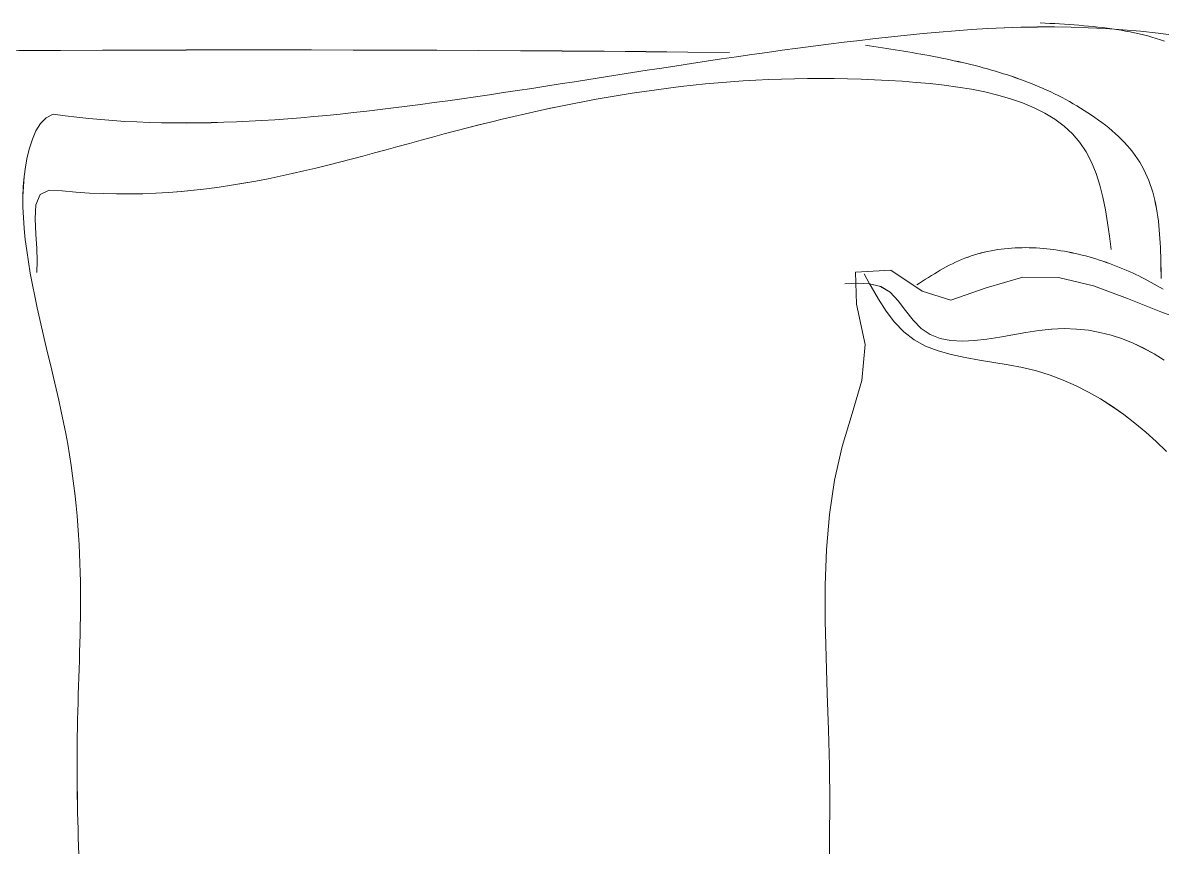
# Model space of a CAD drawing. Header units: centimetres. Extents: x 3695 to 5327, y 1631 to 2449.
# Drawn here: x 4770.4 to 4827, y 1856.4 to 1897.4 of the extents above; entities that cross this region are included whole.
import ezdxf

# ---------------------------------------------------------------- set-up
doc = ezdxf.new("R2010")
doc.units = ezdxf.units.CM
doc.layers.add('傢俱', color=7, linetype='Continuous', lineweight=15)

# ---------------------------------------------------------------- blocks, each defined once
blk = doc.blocks.new('沙發030')
for p, q in [((-67.645, -53.094), (-67.696, -54.866)), ((-67.696, -54.866), (-67.74, -56.648)), ((-30.364, -54.642), (-30.357, -55.062)), ((-30.357, -55.062), (-30.351, -55.481)), ((-30.351, -55.481), (-30.345, -55.901)), ((-30.345, -55.901), (-30.342, -56.32)), ((-67.74, -56.648), (-67.755, -58.442)), ((-30.342, -56.32), (-30.339, -56.739)), ((-30.339, -56.739), (-30.338, -57.158)), ((-30.338, -57.158), (-30.338, -57.577)), ((-30.338, -57.577), (-30.34, -57.997)), ((-30.34, -57.997), (-30.343, -58.415)), ((-67.755, -58.442), (-67.735, -60.245)), ((-30.348, -58.834), (-30.354, -59.253)), ((-30.343, -58.415), (-30.348, -58.834)), ((-30.354, -59.253), (-30.362, -59.672)), ((-30.362, -59.672), (-30.372, -60.09)), ((-67.735, -60.245), (-67.699, -62.052)), ((-30.383, -60.509), (-30.397, -60.927)), ((-30.372, -60.09), (-30.383, -60.509)), ((-30.397, -60.927), (-30.412, -61.346)), ((-30.412, -61.346), (-30.429, -61.764)), ((-67.699, -62.052), (-67.667, -63.857)), ((-30.447, -62.183), (-30.466, -62.602)), ((-30.429, -61.764), (-30.447, -62.183)), ((-30.466, -62.602), (-30.487, -63.021)), ((-30.507, -63.442), (-30.528, -63.864)), ((-30.487, -63.021), (-30.507, -63.442)), ((-67.667, -63.857), (-67.657, -65.655)), ((-30.528, -63.864), (-30.548, -64.288)), ((-30.548, -64.288), (-30.568, -64.713)), ((-30.587, -65.141), (-30.604, -65.57)), ((-30.568, -64.713), (-30.587, -65.141)), ((-67.657, -65.655), (-67.69, -67.438)), ((-30.604, -65.57), (-30.62, -66.003)), ((-30.62, -66.003), (-30.634, -66.438)), ((-30.634, -66.438), (-30.645, -66.876)), ((-30.654, -67.317), (-30.66, -67.762)), ((-30.645, -66.876), (-30.654, -67.317)), ((-67.69, -67.438), (-67.784, -69.201)), ((-30.66, -67.762), (-30.662, -68.211)), ((-30.662, -68.211), (-30.66, -68.664)), ((-30.66, -68.664), (-30.655, -69.122)), ((-67.784, -69.201), (-67.96, -70.938)), ((-30.655, -69.122), (-30.645, -69.584)), ((-30.645, -69.584), (-30.63, -70.051)), ((-30.63, -70.051), (-30.61, -70.523)), ((-30.61, -70.523), (-30.585, -71)), ((-67.96, -70.938), (-68.237, -72.644)), ((-30.585, -71), (-30.553, -71.483)), ((-30.553, -71.483), (-30.516, -71.972)), ((-30.516, -71.972), (-30.472, -72.468)), ((-30.472, -72.468), (-30.421, -72.969)), ((-68.237, -72.644), (-68.634, -74.311)), ((-30.421, -72.969), (-30.363, -73.478)), ((-30.363, -73.478), (-30.298, -73.993)), ((-84.754, -73.803), (-84.253, -74.303)), ((-30.298, -73.993), (-30.224, -74.515)), ((-84.253, -74.303), (-83.738, -74.783)), ((-68.634, -74.311), (-69.164, -75.937)), ((-30.224, -74.515), (-30.143, -75.045)), ((-83.738, -74.783), (-83.209, -75.241)), ((-83.209, -75.241), (-82.663, -75.676)), ((-30.143, -75.045), (-30.052, -75.583)), ((-82.663, -75.676), (-82.102, -76.085)), ((-30.052, -75.583), (-29.953, -76.129)), ((-82.102, -76.085), (-81.523, -76.467)), ((-81.523, -76.467), (-80.928, -76.82)), ((-69.164, -75.937), (-69.677, -77.581)), ((-29.953, -76.129), (-29.845, -76.682)), ((-80.928, -76.82), (-80.314, -77.142)), ((-29.845, -76.682), (-29.731, -77.242)), ((-80.314, -77.142), (-79.682, -77.433)), ((-79.682, -77.433), (-79.031, -77.689)), ((-69.677, -77.581), (-69.866, -79.36)), ((-29.731, -77.242), (-29.611, -77.808)), ((-79.031, -77.689), (-78.361, -77.909)), ((-78.361, -77.909), (-77.67, -78.092)), ((-77.67, -78.092), (-76.961, -78.242)), ((-29.611, -77.808), (-29.486, -78.379)), ((-84.715, -78.34), (-84.218, -78.658)), ((-84.218, -78.658), (-83.71, -78.947)), ((-76.961, -78.242), (-76.244, -78.371)), ((-76.244, -78.371), (-75.528, -78.496)), ((-75.528, -78.496), (-74.823, -78.63)), ((-74.823, -78.63), (-74.138, -78.788)), ((-29.486, -78.379), (-29.359, -78.954)), ((-83.71, -78.947), (-83.189, -79.206)), ((-83.189, -79.206), (-82.656, -79.431)), ((-74.138, -78.788), (-73.483, -78.986)), ((-73.483, -78.986), (-72.867, -79.238)), ((-72.867, -79.238), (-72.3, -79.559)), ((-29.359, -78.954), (-29.231, -79.531)), ((-82.656, -79.431), (-82.109, -79.622)), ((-82.109, -79.622), (-81.548, -79.775)), ((-81.548, -79.775), (-80.972, -79.889)), ((-78.508, -79.912), (-77.859, -79.823)), ((-77.859, -79.823), (-77.207, -79.719)), ((-77.207, -79.719), (-76.559, -79.615)), ((-76.559, -79.615), (-75.92, -79.526)), ((-75.92, -79.526), (-75.298, -79.466)), ((-75.298, -79.466), (-74.699, -79.449)), ((-74.699, -79.449), (-74.129, -79.491)), ((-74.129, -79.491), (-73.594, -79.605)), ((-73.594, -79.605), (-73.101, -79.807)), ((-73.101, -79.807), (-72.657, -80.111)), ((-72.3, -79.559), (-71.791, -79.963)), ((-69.866, -79.36), (-69.461, -81.368)), ((-29.231, -79.531), (-29.103, -80.111)), ((-84.586, -80.75), (-86.192, -80.134)), ((-80.972, -79.889), (-80.38, -79.961)), ((-80.38, -79.961), (-79.772, -79.989)), ((-79.772, -79.989), (-79.148, -79.972)), ((-79.148, -79.972), (-78.508, -79.912)), ((-72.657, -80.111), (-72.264, -80.527)), ((-71.791, -79.963), (-71.339, -80.448)), ((-29.103, -80.111), (-28.977, -80.691)), ((-82.946, -81.44), (-84.586, -80.75)), ((-72.264, -80.527), (-71.905, -81.015)), ((-71.339, -80.448), (-70.933, -80.999)), ((-70.933, -80.999), (-70.561, -81.599)), ((-28.977, -80.691), (-28.853, -81.272)), ((-81.263, -82.095), (-82.946, -81.44)), ((-74.165, -81.499), (-75.919, -82.085)), ((-72.737, -81.964), (-74.165, -81.499)), ((-71.905, -81.015), (-71.544, -81.508)), ((-71.544, -81.508), (-71.147, -81.937)), ((-69.461, -81.368), (-69.447, -82.97)), ((-28.853, -81.272), (-28.735, -81.852)), ((-84.729, -81.871), (-84.583, -81.96)), ((-84.583, -81.96), (-84.435, -82.048)), ((-84.435, -82.048), (-84.286, -82.134)), ((-84.286, -82.134), (-84.136, -82.22)), ((-79.533, -82.538), (-81.263, -82.095)), ((-75.919, -82.085), (-77.752, -82.588)), ((-71.202, -83.042), (-72.737, -81.964)), ((-71.147, -81.937), (-70.682, -82.235)), ((-70.561, -81.599), (-70.212, -82.232)), ((-28.735, -81.852), (-28.622, -82.429)), ((-84.631, -82.398), (-84.631, -82.622)), ((-84.631, -82.622), (-84.631, -82.844)), ((-84.136, -82.22), (-83.985, -82.304)), ((-83.985, -82.304), (-83.833, -82.386)), ((-83.833, -82.386), (-83.68, -82.467)), ((-83.68, -82.467), (-83.526, -82.547)), ((-83.526, -82.547), (-83.37, -82.625)), ((-83.37, -82.625), (-83.213, -82.701)), ((-83.213, -82.701), (-83.055, -82.776)), ((-77.752, -82.588), (-79.533, -82.538)), ((-73.212, -82.733), (-73.064, -82.644)), ((-73.064, -82.644), (-72.917, -82.554)), ((-72.917, -82.554), (-72.77, -82.464)), ((-72.77, -82.464), (-72.623, -82.373)), ((-72.623, -82.373), (-72.477, -82.282)), ((-70.682, -82.235), (-70.137, -82.379)), ((-70.212, -82.232), (-70.137, -82.379)), ((-70.137, -82.379), (-69.536, -82.415)), ((-70.137, -82.379), (-69.874, -82.882)), ((-69.536, -82.415), (-68.907, -82.398)), ((-28.622, -82.429), (-28.517, -83.005)), ((-84.631, -82.844), (-84.631, -83.067)), ((-84.631, -83.067), (-84.629, -83.29)), ((-83.055, -82.776), (-82.895, -82.85)), ((-82.895, -82.85), (-82.734, -82.921)), ((-82.734, -82.921), (-82.572, -82.991)), ((-82.572, -82.991), (-82.408, -83.059)), ((-82.408, -83.059), (-82.244, -83.125)), ((-82.244, -83.125), (-82.078, -83.19)), ((-82.078, -83.19), (-81.911, -83.252)), ((-81.911, -83.252), (-81.743, -83.313)), ((-74.264, -83.304), (-74.111, -83.229)), ((-74.111, -83.229), (-73.959, -83.152)), ((-73.959, -83.152), (-73.808, -83.072)), ((-73.808, -83.072), (-73.658, -82.99)), ((-73.658, -82.99), (-73.509, -82.906)), ((-73.509, -82.906), (-73.36, -82.82)), ((-73.36, -82.82), (-73.212, -82.733)), ((-69.447, -82.97), (-71.202, -83.042)), ((-28.517, -83.005), (-28.421, -83.576)), ((-84.629, -83.29), (-84.627, -83.511)), ((-84.627, -83.511), (-84.623, -83.733)), ((-84.623, -83.733), (-84.618, -83.953)), ((-81.743, -83.313), (-81.574, -83.371)), ((-81.574, -83.371), (-81.405, -83.427)), ((-81.405, -83.427), (-81.234, -83.481)), ((-81.234, -83.481), (-81.063, -83.534)), ((-81.063, -83.534), (-80.891, -83.583)), ((-80.891, -83.583), (-80.718, -83.631)), ((-80.718, -83.631), (-80.545, -83.676)), ((-80.545, -83.676), (-80.371, -83.719)), ((-80.371, -83.719), (-80.197, -83.76)), ((-80.197, -83.76), (-80.022, -83.798)), ((-80.022, -83.798), (-79.847, -83.833)), ((-79.847, -83.833), (-79.672, -83.866)), ((-75.863, -83.855), (-75.697, -83.817)), ((-75.697, -83.817), (-75.533, -83.775)), ((-75.533, -83.775), (-75.369, -83.729)), ((-75.369, -83.729), (-75.207, -83.68)), ((-75.207, -83.68), (-75.047, -83.626)), ((-75.047, -83.626), (-74.887, -83.569)), ((-74.887, -83.569), (-74.729, -83.508)), ((-74.729, -83.508), (-74.573, -83.443)), ((-74.573, -83.443), (-74.418, -83.375)), ((-74.418, -83.375), (-74.264, -83.304)), ((-28.767, -84.184), (-28.753, -83.604)), ((-28.421, -83.576), (-28.335, -84.143)), ((-84.618, -83.953), (-84.611, -84.173)), ((-84.611, -84.173), (-84.602, -84.392)), ((-84.602, -84.392), (-84.59, -84.609)), ((-82.175, -83.887), (-82.096, -84.55)), ((-79.672, -83.866), (-79.497, -83.897)), ((-79.497, -83.897), (-79.321, -83.924)), ((-79.321, -83.924), (-79.145, -83.95)), ((-79.145, -83.95), (-78.969, -83.972)), ((-78.969, -83.972), (-78.793, -83.992)), ((-78.793, -83.992), (-78.618, -84.008)), ((-78.618, -84.008), (-78.442, -84.022)), ((-78.442, -84.022), (-78.266, -84.033)), ((-78.266, -84.033), (-78.091, -84.041)), ((-78.091, -84.041), (-77.916, -84.046)), ((-77.916, -84.046), (-77.742, -84.048)), ((-77.742, -84.048), (-77.568, -84.047)), ((-77.568, -84.047), (-77.394, -84.043)), ((-77.394, -84.043), (-77.221, -84.035)), ((-77.221, -84.035), (-77.048, -84.025)), ((-77.048, -84.025), (-76.876, -84.011)), ((-76.876, -84.011), (-76.705, -83.993)), ((-76.705, -83.993), (-76.535, -83.973)), ((-76.535, -83.973), (-76.365, -83.949)), ((-76.365, -83.949), (-76.197, -83.921)), ((-76.197, -83.921), (-76.029, -83.89)), ((-76.029, -83.89), (-75.863, -83.855)), ((-28.765, -84.807), (-28.767, -84.184)), ((-28.335, -84.143), (-28.26, -84.704)), ((-84.59, -84.609), (-84.576, -84.826)), ((-84.576, -84.826), (-84.558, -85.041)), ((-82.096, -84.55), (-82.011, -85.207)), ((-28.734, -85.515), (-28.765, -84.807)), ((-28.26, -84.704), (-28.199, -85.258)), ((-84.558, -85.041), (-84.538, -85.254)), ((-84.538, -85.254), (-84.514, -85.466)), ((-84.514, -85.466), (-84.486, -85.677)), ((-82.011, -85.207), (-81.913, -85.854)), ((-28.704, -86.274), (-28.734, -85.515)), ((-28.199, -85.258), (-28.153, -85.805)), ((-84.486, -85.677), (-84.454, -85.885)), ((-84.454, -85.885), (-84.418, -86.092)), ((-84.418, -86.092), (-84.378, -86.296)), ((-81.913, -85.854), (-81.796, -86.486)), ((-28.153, -85.805), (-28.123, -86.344)), ((-84.378, -86.296), (-84.333, -86.498)), ((-84.333, -86.498), (-84.282, -86.698)), ((-81.796, -86.486), (-81.653, -87.097)), ((-28.754, -86.969), (-28.704, -86.274)), ((-28.123, -86.344), (-28.11, -86.873)), ((-84.282, -86.698), (-84.226, -86.896)), ((-84.226, -86.896), (-84.165, -87.091)), ((-84.165, -87.091), (-84.098, -87.283)), ((-81.653, -87.097), (-81.479, -87.681)), ((-28.967, -87.479), (-28.754, -86.969)), ((-28.11, -86.873), (-28.117, -87.392)), ((-84.098, -87.283), (-84.024, -87.472)), ((-84.024, -87.472), (-83.944, -87.659)), ((-83.944, -87.659), (-83.858, -87.843)), ((-81.479, -87.681), (-81.267, -88.235)), ((-39.1, -87.876), (-38.487, -87.785)), ((-38.487, -87.785), (-37.871, -87.704)), ((-37.871, -87.704), (-37.25, -87.631)), ((-37.25, -87.631), (-36.625, -87.569)), ((-36.625, -87.569), (-35.995, -87.518)), ((-35.995, -87.518), (-35.36, -87.479)), ((-35.36, -87.479), (-34.72, -87.451)), ((-34.72, -87.451), (-34.074, -87.436)), ((-34.074, -87.436), (-33.422, -87.435)), ((-33.422, -87.435), (-32.765, -87.447)), ((-32.765, -87.447), (-32.101, -87.474)), ((-32.101, -87.474), (-31.431, -87.516)), ((-31.431, -87.516), (-30.755, -87.575)), ((-30.755, -87.575), (-30.071, -87.649)), ((-30.071, -87.649), (-29.42, -87.69)), ((-29.42, -87.69), (-28.967, -87.479)), ((-28.117, -87.392), (-28.144, -87.899)), ((-83.858, -87.843), (-83.764, -88.023)), ((-83.764, -88.023), (-83.663, -88.2)), ((-83.663, -88.2), (-83.555, -88.374)), ((-81.267, -88.235), (-81.011, -88.752)), ((-42.108, -88.44), (-41.513, -88.315)), ((-41.513, -88.315), (-40.914, -88.195)), ((-40.914, -88.195), (-40.313, -88.081)), ((-40.313, -88.081), (-39.708, -87.975)), ((-39.708, -87.975), (-39.1, -87.876)), ((-28.144, -87.899), (-28.193, -88.394)), ((-83.555, -88.374), (-83.44, -88.544)), ((-83.44, -88.544), (-83.318, -88.711)), ((-83.318, -88.711), (-83.19, -88.874)), ((-83.19, -88.874), (-83.055, -89.035)), ((-81.011, -88.752), (-80.704, -89.228)), ((-44.465, -88.988), (-43.879, -88.845)), ((-43.879, -88.845), (-43.291, -88.706)), ((-43.291, -88.706), (-42.701, -88.571)), ((-42.701, -88.571), (-42.108, -88.44)), ((-28.265, -88.876), (-28.362, -89.344)), ((-28.193, -88.394), (-28.265, -88.876)), ((-83.055, -89.035), (-82.916, -89.192)), ((-82.916, -89.192), (-82.771, -89.345)), ((-82.771, -89.345), (-82.621, -89.495)), ((-82.621, -89.495), (-82.466, -89.643)), ((-80.704, -89.228), (-80.344, -89.66)), ((-46.794, -89.576), (-46.213, -89.427)), ((-46.213, -89.427), (-45.632, -89.279)), ((-45.632, -89.279), (-45.049, -89.132)), ((-45.049, -89.132), (-44.465, -88.988)), ((-28.362, -89.344), (-28.485, -89.796)), ((-82.466, -89.643), (-82.308, -89.786)), ((-82.308, -89.786), (-82.146, -89.927)), ((-82.146, -89.927), (-81.981, -90.065)), ((-81.981, -90.065), (-81.812, -90.199)), ((-80.344, -89.66), (-79.935, -90.05)), ((-79.935, -90.05), (-79.481, -90.402)), ((-49.109, -90.165), (-48.531, -90.02)), ((-48.531, -90.02), (-47.952, -89.873)), ((-47.952, -89.873), (-47.373, -89.725)), ((-47.373, -89.725), (-46.794, -89.576)), ((-28.485, -89.796), (-28.636, -90.232)), ((-81.812, -90.199), (-81.642, -90.33)), ((-81.642, -90.33), (-81.469, -90.458)), ((-81.469, -90.458), (-81.294, -90.583)), ((-81.294, -90.583), (-81.118, -90.705)), ((-79.481, -90.402), (-78.985, -90.716)), ((-51.425, -90.719), (-50.846, -90.585)), ((-50.846, -90.585), (-50.266, -90.448)), ((-50.266, -90.448), (-49.688, -90.308)), ((-49.688, -90.308), (-49.109, -90.165)), ((-28.636, -90.232), (-28.818, -90.648)), ((-81.118, -90.705), (-80.94, -90.823)), ((-80.94, -90.823), (-80.762, -90.939)), ((-80.762, -90.939), (-80.582, -91.052)), ((-80.582, -91.052), (-80.401, -91.162)), ((-80.401, -91.162), (-80.218, -91.269)), ((-78.985, -90.716), (-78.452, -90.996)), ((-78.452, -90.996), (-77.885, -91.244)), ((-53.753, -91.223), (-53.169, -91.102)), ((-53.169, -91.102), (-52.587, -90.978)), ((-52.587, -90.978), (-52.006, -90.85)), ((-52.006, -90.85), (-51.425, -90.719)), ((-43.95, -91.238), (-43.294, -91.183)), ((-43.294, -91.183), (-42.64, -91.133)), ((-42.64, -91.133), (-41.99, -91.087)), ((-41.99, -91.087), (-41.344, -91.046)), ((-41.344, -91.046), (-40.701, -91.01)), ((-40.701, -91.01), (-40.061, -90.979)), ((-40.061, -90.979), (-39.424, -90.954)), ((-39.424, -90.954), (-38.791, -90.935)), ((-38.791, -90.935), (-38.161, -90.921)), ((-38.161, -90.921), (-37.535, -90.914)), ((-37.535, -90.914), (-36.911, -90.913)), ((-36.911, -90.913), (-36.291, -90.918)), ((-36.291, -90.918), (-35.675, -90.93)), ((-35.675, -90.93), (-35.061, -90.949)), ((-35.061, -90.949), (-34.451, -90.975)), ((-34.451, -90.975), (-33.845, -91.008)), ((-33.845, -91.008), (-33.241, -91.049)), ((-33.241, -91.049), (-32.641, -91.097)), ((-32.641, -91.097), (-32.044, -91.153)), ((-32.044, -91.153), (-31.45, -91.218)), ((-29.043, -91.015), (-29.331, -91.293)), ((-28.818, -90.648), (-29.043, -91.015)), ((-80.218, -91.269), (-80.035, -91.373)), ((-80.035, -91.373), (-79.85, -91.475)), ((-79.85, -91.475), (-79.665, -91.574)), ((-79.665, -91.574), (-79.478, -91.67)), ((-79.478, -91.67), (-79.29, -91.764)), ((-79.29, -91.764), (-79.101, -91.855)), ((-77.885, -91.244), (-77.289, -91.462)), ((-77.289, -91.462), (-76.667, -91.652)), ((-76.667, -91.652), (-76.023, -91.817)), ((-57.289, -91.86), (-56.695, -91.765)), ((-56.695, -91.765), (-56.103, -91.665)), ((-56.103, -91.665), (-55.513, -91.561)), ((-55.513, -91.561), (-54.925, -91.452)), ((-54.925, -91.452), (-54.338, -91.339)), ((-54.338, -91.339), (-53.753, -91.223)), ((-49.323, -91.813), (-48.64, -91.73)), ((-48.64, -91.73), (-47.96, -91.65)), ((-47.96, -91.65), (-47.283, -91.572)), ((-47.283, -91.572), (-46.61, -91.498)), ((-46.61, -91.498), (-45.94, -91.427)), ((-45.94, -91.427), (-45.273, -91.36)), ((-45.273, -91.36), (-44.61, -91.297)), ((-44.61, -91.297), (-43.95, -91.238)), ((-31.45, -91.218), (-30.86, -91.29)), ((-30.86, -91.29), (-30.273, -91.372)), ((-30.273, -91.372), (-29.689, -91.461)), ((-29.331, -91.293), (-29.689, -91.461)), ((-79.101, -91.855), (-78.912, -91.944)), ((-78.912, -91.944), (-78.721, -92.031)), ((-78.721, -92.031), (-78.529, -92.115)), ((-78.529, -92.115), (-78.336, -92.197)), ((-78.336, -92.197), (-78.143, -92.276)), ((-78.143, -92.276), (-77.948, -92.354)), ((-76.023, -91.817), (-75.361, -91.96)), ((-75.361, -91.96), (-74.685, -92.082)), ((-74.685, -92.082), (-73.999, -92.186)), ((-73.999, -92.186), (-73.307, -92.274)), ((-73.307, -92.274), (-72.612, -92.349)), ((-61.523, -92.385), (-60.909, -92.327)), ((-60.909, -92.327), (-60.298, -92.262)), ((-60.298, -92.262), (-59.691, -92.192)), ((-59.691, -92.192), (-59.086, -92.117)), ((-59.086, -92.117), (-58.485, -92.037)), ((-58.485, -92.037), (-57.886, -91.951)), ((-57.886, -91.951), (-57.289, -91.86)), ((-53.495, -92.361), (-52.791, -92.265)), ((-52.791, -92.265), (-52.091, -92.171)), ((-52.091, -92.171), (-51.394, -92.078)), ((-51.394, -92.078), (-50.7, -91.988)), ((-50.7, -91.988), (-50.01, -91.899)), ((-50.01, -91.899), (-49.323, -91.813)), ((-77.948, -92.354), (-77.753, -92.429)), ((-77.753, -92.429), (-77.556, -92.503)), ((-77.556, -92.503), (-77.359, -92.574)), ((-77.359, -92.574), (-77.161, -92.643)), ((-77.161, -92.643), (-76.963, -92.711)), ((-76.963, -92.711), (-76.763, -92.777)), ((-76.763, -92.777), (-76.563, -92.84)), ((-76.563, -92.84), (-76.362, -92.903)), ((-76.362, -92.903), (-76.16, -92.963)), ((-72.612, -92.349), (-71.919, -92.413)), ((-71.919, -92.413), (-71.232, -92.468)), ((-71.232, -92.468), (-70.549, -92.514)), ((-70.549, -92.514), (-69.873, -92.553)), ((-69.873, -92.553), (-69.202, -92.583)), ((-69.202, -92.583), (-68.537, -92.606)), ((-68.537, -92.606), (-67.876, -92.621)), ((-67.876, -92.621), (-67.221, -92.628)), ((-67.221, -92.628), (-66.57, -92.628)), ((-66.57, -92.628), (-65.925, -92.621)), ((-65.925, -92.621), (-65.283, -92.607)), ((-65.283, -92.607), (-64.647, -92.587)), ((-64.647, -92.587), (-64.014, -92.559)), ((-64.014, -92.559), (-63.385, -92.525)), ((-63.385, -92.525), (-62.761, -92.484)), ((-62.761, -92.484), (-62.14, -92.438)), ((-62.14, -92.438), (-61.523, -92.385)), ((-57.789, -92.961), (-57.065, -92.86)), ((-57.065, -92.86), (-56.344, -92.758)), ((-56.344, -92.758), (-55.627, -92.658)), ((-55.627, -92.658), (-54.913, -92.558)), ((-54.913, -92.558), (-54.202, -92.459)), ((-54.202, -92.459), (-53.495, -92.361)), ((-76.16, -92.963), (-75.958, -93.022)), ((-75.958, -93.022), (-75.755, -93.079)), ((-75.755, -93.079), (-75.552, -93.135)), ((-75.552, -93.135), (-75.347, -93.19)), ((-75.347, -93.19), (-75.143, -93.243)), ((-75.143, -93.243), (-74.937, -93.294)), ((-74.937, -93.294), (-74.732, -93.345)), ((-74.732, -93.345), (-74.525, -93.394)), ((-74.525, -93.394), (-74.319, -93.442)), ((-74.319, -93.442), (-74.111, -93.489)), ((-62.207, -93.569), (-61.462, -93.469)), ((-61.462, -93.469), (-60.721, -93.368)), ((-60.721, -93.368), (-59.983, -93.267)), ((-59.983, -93.267), (-59.248, -93.165)), ((-59.248, -93.165), (-58.517, -93.063)), ((-58.517, -93.063), (-57.789, -92.961)), ((-74.111, -93.489), (-73.904, -93.535)), ((-73.904, -93.535), (-73.695, -93.58)), ((-73.695, -93.58), (-73.487, -93.624)), ((-73.487, -93.624), (-73.278, -93.667)), ((-73.278, -93.667), (-73.069, -93.709)), ((-73.069, -93.709), (-72.859, -93.751)), ((-72.859, -93.751), (-72.649, -93.791)), ((-72.649, -93.791), (-72.439, -93.831)), ((-72.439, -93.831), (-72.229, -93.871)), ((-72.229, -93.871), (-72.018, -93.91)), ((-72.018, -93.91), (-71.808, -93.948)), ((-71.808, -93.948), (-71.597, -93.986)), ((-71.597, -93.986), (-71.385, -94.024)), ((-71.385, -94.024), (-71.174, -94.061)), ((-65.983, -94.05), (-65.221, -93.957)), ((-65.221, -93.957), (-64.462, -93.862)), ((-64.462, -93.862), (-63.707, -93.766)), ((-63.707, -93.766), (-62.955, -93.668)), ((-62.955, -93.668), (-62.207, -93.569)), ((-85.556, -94.464), (-84.673, -94.595)), ((-84.987, -94.198), (-84.784, -94.273)), ((-84.784, -94.273), (-84.578, -94.343)), ((-84.673, -94.595), (-83.797, -94.706)), ((-84.578, -94.343), (-84.369, -94.41)), ((-84.369, -94.41), (-84.158, -94.472)), ((-84.158, -94.472), (-83.944, -94.531)), ((-83.944, -94.531), (-83.728, -94.587)), ((-83.728, -94.587), (-83.509, -94.638)), ((-71.415, -94.633), (-70.629, -94.559)), ((-71.174, -94.061), (-70.963, -94.098)), ((-70.963, -94.098), (-70.751, -94.134)), ((-70.751, -94.134), (-70.54, -94.171)), ((-70.629, -94.559), (-69.846, -94.481)), ((-70.54, -94.171), (-70.328, -94.208)), ((-70.328, -94.208), (-70.116, -94.244)), ((-69.846, -94.481), (-69.066, -94.4)), ((-69.066, -94.4), (-68.29, -94.316)), ((-68.29, -94.316), (-67.518, -94.23)), ((-67.518, -94.23), (-66.749, -94.141)), ((-66.749, -94.141), (-65.983, -94.05)), ((-83.797, -94.706), (-82.928, -94.798)), ((-83.509, -94.638), (-83.289, -94.687)), ((-83.289, -94.687), (-83.066, -94.733)), ((-83.066, -94.733), (-82.841, -94.775)), ((-82.928, -94.798), (-82.067, -94.871)), ((-82.841, -94.775), (-82.615, -94.815)), ((-82.615, -94.815), (-82.386, -94.853)), ((-82.386, -94.853), (-82.156, -94.887)), ((-82.156, -94.887), (-81.925, -94.92)), ((-82.067, -94.871), (-81.213, -94.928)), ((-81.925, -94.92), (-81.692, -94.951)), ((-81.692, -94.951), (-81.457, -94.979)), ((-81.457, -94.979), (-81.222, -95.006)), ((-81.222, -95.006), (-80.985, -95.031)), ((-81.213, -94.928), (-80.365, -94.968)), ((-80.985, -95.031), (-80.748, -95.055)), ((-80.748, -95.055), (-80.509, -95.077)), ((-80.509, -95.077), (-80.27, -95.098)), ((-80.365, -94.968), (-79.524, -94.993)), ((-80.27, -95.098), (-80.03, -95.119)), ((-80.03, -95.119), (-79.79, -95.138)), ((-79.79, -95.138), (-79.549, -95.157)), ((-79.549, -95.157), (-79.308, -95.175)), ((-79.524, -94.993), (-78.69, -95.004)), ((-78.69, -95.004), (-77.861, -95.002)), ((-77.861, -95.002), (-77.038, -94.987)), ((-77.038, -94.987), (-76.22, -94.962)), ((-76.22, -94.962), (-75.408, -94.927)), ((-75.408, -94.927), (-74.6, -94.882)), ((-74.6, -94.882), (-73.798, -94.829)), ((-73.798, -94.829), (-72.999, -94.77)), ((-72.999, -94.77), (-72.205, -94.704)), ((-72.205, -94.704), (-71.415, -94.633)), ((-79.308, -95.175), (-79.067, -95.193)), ((-79.067, -95.193), (-78.825, -95.211))]:
    blk.add_line(p, q)
blk.add_arc((-5.069, 2059.401), 2154.174, 268.449559, 271.987324)

msp = doc.modelspace()

# ---------------------------------------------------------------- linework, layer by layer
at = {"layer": '傢俱'}
for p, q in [((4820.012, 1897.188), (4819.189, 1897.16)), ((4820.84, 1897.203), (4820.012, 1897.188)), ((4821.675, 1897.206), (4820.84, 1897.203)), ((4821.214, 1897.399), (4820.972, 1897.413)), ((4821.456, 1897.385), (4821.214, 1897.399)), ((4821.697, 1897.37), (4821.456, 1897.385)), ((4822.516, 1897.195), (4821.675, 1897.206)), ((4821.938, 1897.355), (4821.697, 1897.37)), ((4822.179, 1897.34), (4821.938, 1897.355)), ((4822.419, 1897.323), (4822.179, 1897.34)), ((4822.658, 1897.306), (4822.419, 1897.323)), ((4823.364, 1897.168), (4822.516, 1897.195)), ((4822.897, 1897.287), (4822.658, 1897.306)), ((4823.135, 1897.268), (4822.897, 1897.287)), ((4823.372, 1897.246), (4823.135, 1897.268)), ((4824.219, 1897.126), (4823.364, 1897.168)), ((4823.608, 1897.223), (4823.372, 1897.246)), ((4823.843, 1897.199), (4823.608, 1897.223)), ((4824.076, 1897.172), (4823.843, 1897.199)), ((4824.308, 1897.143), (4824.076, 1897.172)), ((4812.787, 1896.628), (4812.006, 1896.537)), ((4813.573, 1896.715), (4812.787, 1896.628)), ((4814.362, 1896.799), (4813.573, 1896.715)), ((4815.154, 1896.877), (4814.362, 1896.799)), ((4815.952, 1896.95), (4815.154, 1896.877)), ((4816.753, 1897.015), (4815.952, 1896.95)), ((4817.56, 1897.073), (4816.753, 1897.015)), ((4818.372, 1897.121), (4817.56, 1897.073)), ((4819.189, 1897.16), (4818.372, 1897.121)), ((4825.082, 1897.066), (4824.219, 1897.126)), ((4824.539, 1897.112), (4824.308, 1897.143)), ((4824.768, 1897.078), (4824.539, 1897.112)), ((4824.995, 1897.042), (4824.768, 1897.078)), ((4825.22, 1897.003), (4824.995, 1897.042)), ((4825.951, 1896.988), (4825.082, 1897.066)), ((4825.444, 1896.961), (4825.22, 1897.003)), ((4825.665, 1896.916), (4825.444, 1896.961)), ((4825.885, 1896.868), (4825.665, 1896.916)), ((4826.102, 1896.816), (4825.885, 1896.868)), ((4826.829, 1896.892), (4825.951, 1896.988)), ((4826.316, 1896.76), (4826.102, 1896.816)), ((4826.529, 1896.701), (4826.316, 1896.76)), ((4826.738, 1896.638), (4826.529, 1896.701)), ((4826.946, 1896.571), (4826.738, 1896.638)), ((4827.715, 1896.775), (4826.829, 1896.892)), ((4808.151, 1896.044), (4807.39, 1895.938)), ((4808.915, 1896.147), (4808.151, 1896.044)), ((4809.682, 1896.248), (4808.915, 1896.147)), ((4810.453, 1896.347), (4809.682, 1896.248)), ((4811.228, 1896.443), (4810.453, 1896.347)), ((4812.006, 1896.537), (4811.228, 1896.443)), ((4812.493, 1896.272), (4812.28, 1896.305)), ((4812.705, 1896.239), (4812.493, 1896.272)), ((4812.917, 1896.206), (4812.705, 1896.239)), ((4813.129, 1896.172), (4812.917, 1896.206)), ((4813.341, 1896.139), (4813.129, 1896.172)), ((4813.553, 1896.105), (4813.341, 1896.139)), ((4813.765, 1896.071), (4813.553, 1896.105)), ((4813.976, 1896.036), (4813.765, 1896.071)), ((4814.188, 1896.001), (4813.976, 1896.036)), ((4827.15, 1896.499), (4826.946, 1896.571)), ((4804.383, 1895.502), (4803.64, 1895.39)), ((4805.129, 1895.613), (4804.383, 1895.502)), ((4805.88, 1895.723), (4805.129, 1895.613)), ((4806.633, 1895.831), (4805.88, 1895.723)), ((4807.39, 1895.938), (4806.633, 1895.831)), ((4814.399, 1895.966), (4814.188, 1896.001)), ((4814.61, 1895.93), (4814.399, 1895.966)), ((4814.82, 1895.893), (4814.61, 1895.93)), ((4815.031, 1895.856), (4814.82, 1895.893)), ((4815.241, 1895.818), (4815.031, 1895.856)), ((4815.451, 1895.779), (4815.241, 1895.818)), ((4815.661, 1895.739), (4815.451, 1895.779)), ((4815.87, 1895.699), (4815.661, 1895.739)), ((4816.079, 1895.657), (4815.87, 1895.699)), ((4816.287, 1895.615), (4816.079, 1895.657)), ((4816.495, 1895.571), (4816.287, 1895.615)), ((4816.702, 1895.526), (4816.495, 1895.571)), ((4816.91, 1895.48), (4816.702, 1895.526)), ((4817.116, 1895.433), (4816.91, 1895.48)), ((4800.702, 1894.936), (4799.976, 1894.822)), ((4801.431, 1895.05), (4800.702, 1894.936)), ((4802.164, 1895.164), (4801.431, 1895.05)), ((4802.9, 1895.277), (4802.164, 1895.164)), ((4803.64, 1895.39), (4802.9, 1895.277)), ((4817.322, 1895.385), (4817.116, 1895.433)), ((4817.528, 1895.335), (4817.322, 1895.385)), ((4817.733, 1895.284), (4817.528, 1895.335)), ((4817.937, 1895.232), (4817.733, 1895.284)), ((4818.141, 1895.178), (4817.937, 1895.232)), ((4818.344, 1895.122), (4818.141, 1895.178)), ((4818.547, 1895.065), (4818.344, 1895.122)), ((4818.749, 1895.006), (4818.547, 1895.065)), ((4818.95, 1894.945), (4818.749, 1895.006)), ((4819.15, 1894.883), (4818.95, 1894.945)), ((4797.106, 1894.373), (4796.397, 1894.262)), ((4797.818, 1894.484), (4797.106, 1894.373)), ((4798.534, 1894.596), (4797.818, 1894.484)), ((4799.253, 1894.709), (4798.534, 1894.596)), ((4799.976, 1894.822), (4799.253, 1894.709)), ((4804.334, 1894.37), (4803.718, 1894.307)), ((4804.954, 1894.426), (4804.334, 1894.37)), ((4805.578, 1894.477), (4804.954, 1894.426)), ((4806.206, 1894.521), (4805.578, 1894.477)), ((4806.838, 1894.559), (4806.206, 1894.521)), ((4807.474, 1894.59), (4806.838, 1894.559)), ((4808.115, 1894.614), (4807.474, 1894.59)), ((4808.761, 1894.632), (4808.115, 1894.614)), ((4809.411, 1894.642), (4808.761, 1894.632)), ((4810.067, 1894.645), (4809.411, 1894.642)), ((4810.727, 1894.641), (4810.067, 1894.645)), ((4811.393, 1894.629), (4810.727, 1894.641)), ((4812.064, 1894.61), (4811.393, 1894.629)), ((4812.741, 1894.582), (4812.064, 1894.61)), ((4813.424, 1894.547), (4812.741, 1894.582)), ((4814.113, 1894.503), (4813.424, 1894.547)), ((4814.807, 1894.45), (4814.113, 1894.503)), ((4815.502, 1894.387), (4814.807, 1894.45)), ((4816.196, 1894.31), (4815.502, 1894.387)), ((4819.35, 1894.818), (4819.15, 1894.883)), ((4819.549, 1894.752), (4819.35, 1894.818)), ((4819.748, 1894.684), (4819.549, 1894.752)), ((4819.945, 1894.614), (4819.748, 1894.684)), ((4820.142, 1894.542), (4819.945, 1894.614)), ((4820.337, 1894.467), (4820.142, 1894.542)), ((4820.532, 1894.391), (4820.337, 1894.467)), ((4820.726, 1894.312), (4820.532, 1894.391)), ((4793.595, 1893.836), (4792.903, 1893.734)), ((4794.291, 1893.94), (4793.595, 1893.836)), ((4794.99, 1894.046), (4794.291, 1893.94)), ((4795.692, 1894.153), (4794.99, 1894.046)), ((4796.397, 1894.262), (4795.692, 1894.153)), ((4800.088, 1893.814), (4799.493, 1893.714)), ((4800.686, 1893.909), (4800.088, 1893.814)), ((4801.286, 1893.999), (4800.686, 1893.909)), ((4801.889, 1894.085), (4801.286, 1893.999)), ((4802.496, 1894.164), (4801.889, 1894.085)), ((4803.105, 1894.238), (4802.496, 1894.164)), ((4803.718, 1894.307), (4803.105, 1894.238)), ((4816.884, 1894.217), (4816.196, 1894.31)), ((4817.561, 1894.106), (4816.884, 1894.217)), ((4818.225, 1893.974), (4817.561, 1894.106)), ((4818.872, 1893.819), (4818.225, 1893.974)), ((4819.497, 1893.639), (4818.872, 1893.819)), ((4820.92, 1894.231), (4820.726, 1894.312)), ((4821.112, 1894.148), (4820.92, 1894.231)), ((4821.303, 1894.062), (4821.112, 1894.148)), ((4821.493, 1893.974), (4821.303, 1894.062)), ((4821.683, 1893.883), (4821.493, 1893.974)), ((4821.871, 1893.79), (4821.683, 1893.883)), ((4822.058, 1893.694), (4821.871, 1893.79)), ((4789.493, 1893.263), (4788.821, 1893.178)), ((4790.169, 1893.352), (4789.493, 1893.263)), ((4790.847, 1893.443), (4790.169, 1893.352)), ((4791.529, 1893.538), (4790.847, 1893.443)), ((4792.215, 1893.635), (4791.529, 1893.538)), ((4792.903, 1893.734), (4792.215, 1893.635)), ((4797.136, 1893.267), (4796.551, 1893.145)), ((4797.722, 1893.385), (4797.136, 1893.267)), ((4798.31, 1893.499), (4797.722, 1893.385)), ((4798.901, 1893.609), (4798.31, 1893.499)), ((4799.493, 1893.714), (4798.901, 1893.609)), ((4820.097, 1893.431), (4819.497, 1893.639)), ((4820.668, 1893.192), (4820.097, 1893.431)), ((4822.244, 1893.595), (4822.058, 1893.694)), ((4822.429, 1893.494), (4822.244, 1893.595)), ((4822.613, 1893.39), (4822.429, 1893.494)), ((4822.796, 1893.283), (4822.613, 1893.39)), ((4822.978, 1893.173), (4822.796, 1893.283)), ((4771.265, 1892.411), (4771.548, 1892.693)), ((4771.548, 1892.693), (4771.903, 1892.868)), ((4772.489, 1892.787), (4771.903, 1892.868)), ((4773.077, 1892.716), (4772.489, 1892.787)), ((4773.668, 1892.653), (4773.077, 1892.716)), ((4774.263, 1892.598), (4773.668, 1892.653)), ((4783.564, 1892.641), (4782.921, 1892.595)), ((4784.209, 1892.692), (4783.564, 1892.641)), ((4784.858, 1892.749), (4784.209, 1892.692)), ((4785.511, 1892.81), (4784.858, 1892.749)), ((4786.166, 1892.875), (4785.511, 1892.81)), ((4786.825, 1892.945), (4786.166, 1892.875)), ((4787.487, 1893.019), (4786.825, 1892.945)), ((4788.153, 1893.097), (4787.487, 1893.019)), ((4788.821, 1893.178), (4788.153, 1893.097)), ((4794.806, 1892.755), (4794.227, 1892.618)), ((4795.387, 1892.889), (4794.806, 1892.755)), ((4795.968, 1893.019), (4795.387, 1892.889)), ((4796.551, 1893.145), (4795.968, 1893.019)), ((4821.205, 1892.921), (4820.668, 1893.192)), ((4821.706, 1892.614), (4821.205, 1892.921)), ((4823.158, 1893.06), (4822.978, 1893.173)), ((4823.338, 1892.944), (4823.158, 1893.06)), ((4823.516, 1892.825), (4823.338, 1892.944)), ((4823.692, 1892.703), (4823.516, 1892.825)), ((4823.867, 1892.578), (4823.692, 1892.703)), ((4771.045, 1892.041), (4771.265, 1892.411)), ((4774.861, 1892.551), (4774.263, 1892.598)), ((4775.462, 1892.513), (4774.861, 1892.551)), ((4776.066, 1892.482), (4775.462, 1892.513)), ((4776.673, 1892.458), (4776.066, 1892.482)), ((4777.283, 1892.442), (4776.673, 1892.458)), ((4777.897, 1892.433), (4777.283, 1892.442)), ((4778.514, 1892.431), (4777.897, 1892.433)), ((4779.134, 1892.436), (4778.514, 1892.431)), ((4779.757, 1892.447), (4779.134, 1892.436)), ((4780.383, 1892.465), (4779.757, 1892.447)), ((4781.013, 1892.489), (4780.383, 1892.465)), ((4781.646, 1892.518), (4781.013, 1892.489)), ((4782.282, 1892.554), (4781.646, 1892.518)), ((4782.921, 1892.595), (4782.282, 1892.554)), ((4792.494, 1892.188), (4791.918, 1892.038)), ((4793.071, 1892.334), (4792.494, 1892.188)), ((4793.649, 1892.478), (4793.071, 1892.334)), ((4794.227, 1892.618), (4793.649, 1892.478)), ((4822.166, 1892.271), (4821.706, 1892.614)), ((4822.581, 1891.887), (4822.166, 1892.271)), ((4824.04, 1892.45), (4823.867, 1892.578)), ((4824.211, 1892.318), (4824.04, 1892.45)), ((4824.378, 1892.183), (4824.211, 1892.318)), ((4824.543, 1892.045), (4824.378, 1892.183)), ((4770.727, 1891.183), (4770.87, 1891.622)), ((4770.87, 1891.622), (4771.045, 1892.041)), ((4790.19, 1891.575), (4789.613, 1891.418)), ((4790.766, 1891.732), (4790.19, 1891.575)), ((4791.342, 1891.886), (4790.766, 1891.732)), ((4791.918, 1892.038), (4791.342, 1891.886)), ((4822.948, 1891.461), (4822.581, 1891.887)), ((4824.703, 1891.904), (4824.543, 1892.045)), ((4824.86, 1891.759), (4824.703, 1891.904)), ((4825.012, 1891.611), (4824.86, 1891.759)), ((4825.16, 1891.46), (4825.012, 1891.611)), ((4770.611, 1890.729), (4770.727, 1891.183)), ((4787.88, 1890.944), (4787.299, 1890.788)), ((4788.459, 1891.101), (4787.88, 1890.944)), ((4789.036, 1891.26), (4788.459, 1891.101)), ((4789.613, 1891.418), (4789.036, 1891.26)), ((4823.262, 1890.99), (4822.948, 1891.461)), ((4823.527, 1890.477), (4823.262, 1890.99)), ((4825.302, 1891.306), (4825.16, 1891.46)), ((4825.439, 1891.148), (4825.302, 1891.306)), ((4825.57, 1890.986), (4825.439, 1891.148)), ((4825.695, 1890.821), (4825.57, 1890.986)), ((4770.521, 1890.26), (4770.611, 1890.729)), ((4786.134, 1890.482), (4785.548, 1890.333)), ((4786.718, 1890.633), (4786.134, 1890.482)), ((4787.299, 1890.788), (4786.718, 1890.633)), ((4823.748, 1889.927), (4823.527, 1890.477)), ((4825.813, 1890.653), (4825.695, 1890.821)), ((4825.923, 1890.481), (4825.813, 1890.653)), ((4826.027, 1890.305), (4825.923, 1890.481)), ((4770.457, 1889.777), (4770.521, 1890.26)), ((4783.776, 1889.913), (4783.18, 1889.783)), ((4784.37, 1890.048), (4783.776, 1889.913)), ((4784.96, 1890.188), (4784.37, 1890.048)), ((4785.548, 1890.333), (4784.96, 1890.188)), ((4823.932, 1889.345), (4823.748, 1889.927)), ((4826.123, 1890.127), (4826.027, 1890.305)), ((4826.213, 1889.945), (4826.123, 1890.127)), ((4826.296, 1889.759), (4826.213, 1889.945)), ((4770.397, 1888.773), (4770.416, 1889.281)), ((4770.416, 1889.281), (4770.457, 1889.777)), ((4780.145, 1889.243), (4779.526, 1889.161)), ((4780.76, 1889.335), (4780.145, 1889.243)), ((4781.371, 1889.435), (4780.76, 1889.335)), ((4781.978, 1889.544), (4781.371, 1889.435)), ((4782.581, 1889.66), (4781.978, 1889.544)), ((4783.18, 1889.783), (4782.581, 1889.66)), ((4824.084, 1888.737), (4823.932, 1889.345)), ((4826.372, 1889.571), (4826.296, 1889.759)), ((4826.443, 1889.38), (4826.372, 1889.571)), ((4826.507, 1889.186), (4826.443, 1889.38)), ((4770.399, 1888.254), (4770.397, 1888.773)), ((4771.246, 1888.875), (4771.042, 1888.361)), ((4771.695, 1889.092), (4771.246, 1888.875)), ((4772.347, 1889.062), (4771.695, 1889.092)), ((4773.032, 1888.999), (4772.347, 1889.062)), ((4773.709, 1888.951), (4773.032, 1888.999)), ((4774.38, 1888.92), (4773.709, 1888.951)), ((4775.044, 1888.904), (4774.38, 1888.92)), ((4775.701, 1888.902), (4775.044, 1888.904)), ((4776.353, 1888.914), (4775.701, 1888.902)), ((4776.998, 1888.939), (4776.353, 1888.914)), ((4777.638, 1888.977), (4776.998, 1888.939)), ((4778.272, 1889.027), (4777.638, 1888.977)), ((4778.901, 1889.089), (4778.272, 1889.027)), ((4779.526, 1889.161), (4778.901, 1889.089)), ((4824.211, 1888.107), (4824.084, 1888.737)), ((4826.566, 1888.989), (4826.507, 1889.186)), ((4826.62, 1888.79), (4826.566, 1888.989)), ((4826.669, 1888.589), (4826.62, 1888.79)), ((4770.42, 1887.726), (4770.399, 1888.254)), ((4771.042, 1888.361), (4771.003, 1887.665)), ((4824.32, 1887.462), (4824.211, 1888.107)), ((4826.713, 1888.385), (4826.669, 1888.589)), ((4826.752, 1888.179), (4826.713, 1888.385)), ((4826.787, 1887.971), (4826.752, 1888.179)), ((4770.459, 1887.188), (4770.42, 1887.726)), ((4771.003, 1887.665), (4771.045, 1886.907)), ((4826.818, 1887.761), (4826.787, 1887.971)), ((4826.846, 1887.55), (4826.818, 1887.761)), ((4826.87, 1887.336), (4826.846, 1887.55)), ((4770.514, 1886.641), (4770.459, 1887.188)), ((4824.416, 1886.806), (4824.32, 1887.462)), ((4826.89, 1887.122), (4826.87, 1887.336)), ((4826.908, 1886.906), (4826.89, 1887.122)), ((4770.584, 1886.088), (4770.514, 1886.641)), ((4771.045, 1886.907), (4771.088, 1886.199)), ((4824.506, 1886.144), (4824.416, 1886.806)), ((4826.923, 1886.688), (4826.908, 1886.906)), ((4826.936, 1886.47), (4826.923, 1886.688)), ((4826.947, 1886.25), (4826.936, 1886.47)), ((4770.668, 1885.528), (4770.584, 1886.088)), ((4771.088, 1886.199), (4771.099, 1885.576)), ((4817.703, 1885.876), (4817.542, 1885.824)), ((4817.865, 1885.925), (4817.703, 1885.876)), ((4818.029, 1885.969), (4817.865, 1885.925)), ((4818.194, 1886.01), (4818.029, 1885.969)), ((4818.36, 1886.048), (4818.194, 1886.01)), ((4818.527, 1886.082), (4818.36, 1886.048)), ((4818.695, 1886.112), (4818.527, 1886.082)), ((4818.865, 1886.139), (4818.695, 1886.112)), ((4819.035, 1886.162), (4818.865, 1886.139)), ((4819.205, 1886.182), (4819.035, 1886.162)), ((4819.377, 1886.199), (4819.205, 1886.182)), ((4819.549, 1886.213), (4819.377, 1886.199)), ((4819.722, 1886.223), (4819.549, 1886.213)), ((4819.896, 1886.23), (4819.722, 1886.223)), ((4820.07, 1886.234), (4819.896, 1886.23)), ((4820.244, 1886.235), (4820.07, 1886.234)), ((4820.419, 1886.233), (4820.244, 1886.235)), ((4820.595, 1886.227), (4820.419, 1886.233)), ((4820.77, 1886.219), (4820.595, 1886.227)), ((4820.946, 1886.208), (4820.77, 1886.219)), ((4821.122, 1886.194), (4820.946, 1886.208)), ((4821.298, 1886.177), (4821.122, 1886.194)), ((4821.475, 1886.158), (4821.298, 1886.177)), ((4821.651, 1886.136), (4821.475, 1886.158)), ((4821.827, 1886.111), (4821.651, 1886.136)), ((4822.003, 1886.083), (4821.827, 1886.111)), ((4822.179, 1886.053), (4822.003, 1886.083)), ((4822.354, 1886.02), (4822.179, 1886.053)), ((4822.529, 1885.985), (4822.354, 1886.02)), ((4822.704, 1885.947), (4822.529, 1885.985)), ((4822.879, 1885.907), (4822.704, 1885.947)), ((4823.053, 1885.865), (4822.879, 1885.907)), ((4823.226, 1885.82), (4823.053, 1885.865)), ((4826.956, 1886.03), (4826.947, 1886.25)), ((4826.963, 1885.809), (4826.956, 1886.03)), ((4770.763, 1884.963), (4770.668, 1885.528)), ((4771.099, 1885.576), (4771.094, 1884.996)), ((4816.302, 1885.276), (4816.153, 1885.194)), ((4816.453, 1885.356), (4816.302, 1885.276)), ((4816.604, 1885.433), (4816.453, 1885.356)), ((4816.757, 1885.507), (4816.604, 1885.433)), ((4816.911, 1885.578), (4816.757, 1885.507)), ((4817.067, 1885.645), (4816.911, 1885.578)), ((4817.224, 1885.709), (4817.067, 1885.645)), ((4817.382, 1885.768), (4817.224, 1885.709)), ((4817.542, 1885.824), (4817.382, 1885.768)), ((4823.399, 1885.773), (4823.226, 1885.82)), ((4823.571, 1885.724), (4823.399, 1885.773)), ((4823.742, 1885.672), (4823.571, 1885.724)), ((4823.913, 1885.619), (4823.742, 1885.672)), ((4824.083, 1885.563), (4823.913, 1885.619)), ((4824.252, 1885.505), (4824.083, 1885.563)), ((4824.419, 1885.446), (4824.252, 1885.505)), ((4824.586, 1885.384), (4824.419, 1885.446)), ((4824.752, 1885.32), (4824.586, 1885.384)), ((4824.917, 1885.255), (4824.752, 1885.32)), ((4826.969, 1885.587), (4826.963, 1885.809)), ((4826.974, 1885.364), (4826.969, 1885.587)), ((4826.978, 1885.142), (4826.974, 1885.364)), ((4770.868, 1884.393), (4770.763, 1884.963)), ((4811.794, 1885.021), (4813.547, 1885.122)), ((4811.834, 1883.42), (4811.794, 1885.021)), ((4812.493, 1884.441), (4812.223, 1884.94)), ((4813.547, 1885.122), (4815.1, 1884.069)), ((4815.416, 1884.754), (4815.27, 1884.662)), ((4815.562, 1884.845), (4815.416, 1884.754)), ((4815.709, 1884.935), (4815.562, 1884.845)), ((4815.856, 1885.023), (4815.709, 1884.935)), ((4816.004, 1885.109), (4815.856, 1885.023)), ((4816.153, 1885.194), (4816.004, 1885.109)), ((4818.28, 1884.241), (4820.104, 1884.773)), ((4820.104, 1884.773), (4821.886, 1884.753)), ((4821.886, 1884.753), (4823.623, 1884.338)), ((4825.08, 1885.188), (4824.917, 1885.255)), ((4825.242, 1885.119), (4825.08, 1885.188)), ((4825.403, 1885.048), (4825.242, 1885.119)), ((4825.562, 1884.976), (4825.403, 1885.048)), ((4825.72, 1884.902), (4825.562, 1884.976)), ((4825.877, 1884.826), (4825.72, 1884.902)), ((4826.033, 1884.749), (4825.877, 1884.826)), ((4826.188, 1884.671), (4826.033, 1884.749)), ((4826.981, 1884.919), (4826.978, 1885.142)), ((4826.985, 1884.696), (4826.981, 1884.919)), ((4770.983, 1883.82), (4770.868, 1884.393)), ((4811.891, 1884.468), (4811.263, 1884.441)), ((4812.493, 1884.441), (4811.891, 1884.468)), ((4812.571, 1884.296), (4812.493, 1884.441)), ((4813.04, 1884.306), (4812.493, 1884.441)), ((4812.93, 1883.669), (4812.571, 1884.296)), ((4813.511, 1884.016), (4813.04, 1884.306)), ((4814.979, 1884.476), (4814.834, 1884.383)), ((4815.125, 1884.569), (4814.979, 1884.476)), ((4815.27, 1884.662), (4815.125, 1884.569)), ((4816.534, 1883.627), (4818.28, 1884.241)), ((4823.623, 1884.338), (4825.316, 1883.71)), ((4826.341, 1884.59), (4826.188, 1884.671)), ((4826.493, 1884.509), (4826.341, 1884.59)), ((4826.644, 1884.426), (4826.493, 1884.509)), ((4826.795, 1884.342), (4826.644, 1884.426)), ((4826.944, 1884.257), (4826.795, 1884.342)), ((4827.092, 1884.17), (4826.944, 1884.257)), ((4771.105, 1883.244), (4770.983, 1883.82)), ((4813.312, 1883.075), (4812.93, 1883.669)), ((4813.914, 1883.593), (4813.511, 1884.016)), ((4814.283, 1883.107), (4813.914, 1883.593)), ((4815.1, 1884.069), (4816.534, 1883.627)), ((4825.316, 1883.71), (4826.967, 1883.047)), ((4771.233, 1882.666), (4771.105, 1883.244)), ((4812.271, 1881.418), (4811.834, 1883.42)), ((4813.727, 1882.531), (4813.312, 1883.075)), ((4814.65, 1882.624), (4814.283, 1883.107)), ((4826.967, 1883.047), (4828.582, 1882.457)), ((4771.366, 1882.087), (4771.233, 1882.666)), ((4814.186, 1882.053), (4813.727, 1882.531)), ((4815.049, 1882.215), (4814.65, 1882.624)), ((4771.501, 1881.509), (4771.366, 1882.087)), ((4814.702, 1881.657), (4814.186, 1882.053)), ((4815.499, 1881.918), (4815.049, 1882.215)), ((4815.995, 1881.724), (4815.499, 1881.918)), ((4819.605, 1881.897), (4818.959, 1881.782)), ((4820.255, 1882.011), (4819.605, 1881.897)), ((4820.903, 1882.111), (4820.255, 1882.011)), ((4821.542, 1882.181), (4820.903, 1882.111)), ((4822.166, 1882.208), (4821.542, 1882.181)), ((4822.774, 1882.19), (4822.166, 1882.208)), ((4823.367, 1882.127), (4822.774, 1882.19)), ((4823.945, 1882.023), (4823.367, 1882.127)), ((4824.508, 1881.879), (4823.945, 1882.023)), ((4825.058, 1881.697), (4824.508, 1881.879)), ((4771.639, 1880.932), (4771.501, 1881.509)), ((4812.111, 1879.637), (4812.271, 1881.418)), ((4815.273, 1881.346), (4814.702, 1881.657)), ((4815.893, 1881.104), (4815.273, 1881.346)), ((4816.531, 1881.618), (4815.995, 1881.724)), ((4817.102, 1881.586), (4816.531, 1881.618)), ((4817.701, 1881.612), (4817.102, 1881.586)), ((4818.322, 1881.683), (4817.701, 1881.612)), ((4818.959, 1881.782), (4818.322, 1881.683)), ((4825.595, 1881.48), (4825.058, 1881.697)), ((4826.12, 1881.23), (4825.595, 1881.48)), ((4771.776, 1880.356), (4771.639, 1880.932)), ((4816.552, 1880.916), (4815.893, 1881.104)), ((4817.239, 1880.769), (4816.552, 1880.916)), ((4817.947, 1880.646), (4817.239, 1880.769)), ((4826.633, 1880.949), (4826.12, 1881.23)), ((4827.134, 1880.639), (4826.633, 1880.949)), ((4771.912, 1879.784), (4771.776, 1880.356)), ((4818.664, 1880.533), (4817.947, 1880.646)), ((4819.383, 1880.416), (4818.664, 1880.533)), ((4820.094, 1880.278), (4819.383, 1880.416)), ((4820.788, 1880.106), (4820.094, 1880.278)), ((4772.046, 1879.215), (4771.912, 1879.784)), ((4811.625, 1877.985), (4812.111, 1879.637)), ((4821.462, 1879.896), (4820.788, 1880.106)), ((4822.117, 1879.651), (4821.462, 1879.896)), ((4822.754, 1879.371), (4822.117, 1879.651)), ((4772.175, 1878.651), (4772.046, 1879.215)), ((4823.373, 1879.058), (4822.754, 1879.371)), ((4823.974, 1878.715), (4823.373, 1879.058)), ((4772.299, 1878.093), (4772.175, 1878.651)), ((4824.558, 1878.342), (4823.974, 1878.715)), ((4772.416, 1877.542), (4772.299, 1878.093)), ((4811.121, 1876.35), (4811.625, 1877.985)), ((4825.126, 1877.942), (4824.558, 1878.342)), ((4825.679, 1877.517), (4825.126, 1877.942)), ((4772.524, 1876.998), (4772.416, 1877.542)), ((4826.216, 1877.067), (4825.679, 1877.517)), ((4772.623, 1876.461), (4772.524, 1876.998)), ((4826.738, 1876.595), (4826.216, 1877.067)), ((4772.713, 1875.933), (4772.623, 1876.461)), ((4810.751, 1874.677), (4811.121, 1876.35)), ((4827.247, 1876.103), (4826.738, 1876.595)), ((4772.795, 1875.411), (4772.713, 1875.933)), ((4772.869, 1874.897), (4772.795, 1875.411)), ((4772.935, 1874.39), (4772.869, 1874.897)), ((4810.502, 1872.967), (4810.751, 1874.677)), ((4772.994, 1873.889), (4772.935, 1874.39)), ((4773.046, 1873.395), (4772.994, 1873.889)), ((4773.091, 1872.906), (4773.046, 1873.395)), ((4773.13, 1872.424), (4773.091, 1872.906)), ((4810.354, 1871.227), (4810.502, 1872.967)), ((4773.163, 1871.947), (4773.13, 1872.424)), ((4773.191, 1871.475), (4773.163, 1871.947)), ((4773.213, 1871.008), (4773.191, 1871.475)), ((4810.288, 1869.463), (4810.354, 1871.227)), ((4773.231, 1870.547), (4773.213, 1871.008)), ((4773.244, 1870.089), (4773.231, 1870.547)), ((4773.253, 1869.636), (4773.244, 1870.089)), ((4773.258, 1869.188), (4773.253, 1869.636)), ((4810.284, 1867.679), (4810.288, 1869.463)), ((4773.259, 1868.742), (4773.258, 1869.188)), ((4773.253, 1867.863), (4773.258, 1868.301)), ((4773.258, 1868.301), (4773.259, 1868.742)), ((4773.247, 1867.427), (4773.253, 1867.863)), ((4773.238, 1866.995), (4773.247, 1867.427)), ((4810.323, 1865.883), (4810.284, 1867.679)), ((4773.227, 1866.565), (4773.238, 1866.995)), ((4773.203, 1865.712), (4773.215, 1866.137)), ((4773.215, 1866.137), (4773.227, 1866.565)), ((4773.189, 1865.288), (4773.203, 1865.712)), ((4810.385, 1864.078), (4810.323, 1865.883)), ((4773.175, 1864.866), (4773.189, 1865.288)), ((4773.148, 1864.024), (4773.161, 1864.444)), ((4773.161, 1864.444), (4773.175, 1864.866)), ((4773.135, 1863.605), (4773.148, 1864.024)), ((4810.45, 1862.272), (4810.385, 1864.078)), ((4773.114, 1862.768), (4773.124, 1863.186)), ((4773.124, 1863.186), (4773.135, 1863.605)), ((4773.105, 1862.349), (4773.114, 1862.768)), ((4773.099, 1861.931), (4773.105, 1862.349)), ((4810.499, 1860.469), (4810.45, 1862.272)), ((4773.091, 1861.093), (4773.094, 1861.512)), ((4773.094, 1861.512), (4773.099, 1861.931)), ((4773.09, 1860.675), (4773.091, 1861.093)), ((4773.09, 1860.256), (4773.09, 1860.675)), ((4810.514, 1858.675), (4810.499, 1860.469)), ((4773.093, 1859.837), (4773.09, 1860.256)), ((4773.096, 1859.418), (4773.093, 1859.837)), ((4773.101, 1858.999), (4773.096, 1859.418)), ((4773.108, 1858.58), (4773.101, 1858.999)), ((4810.498, 1856.893), (4810.514, 1858.675)), ((4773.116, 1858.161), (4773.108, 1858.58)), ((4773.125, 1857.741), (4773.116, 1858.161)), ((4773.136, 1857.322), (4773.125, 1857.741)), ((4773.148, 1856.903), (4773.136, 1857.322)), ((4773.161, 1856.484), (4773.148, 1856.903)), ((4773.175, 1856.064), (4773.161, 1856.484)), ((4810.476, 1855.12), (4810.498, 1856.893))]:
    msp.add_line(p, q, dxfattribs=at)
msp.add_arc((4782.122, -258.111), 2154.174, 89.377541, 92.915305, dxfattribs=at)

# ---------------------------------------------------------------- block references
at = {"layer": '傢俱', "rotation": 180.9279815504732}
msp.add_blockref('沙發030', (4743.7, 1800.938), dxfattribs=at)

doc.saveas('drawing.dxf')
